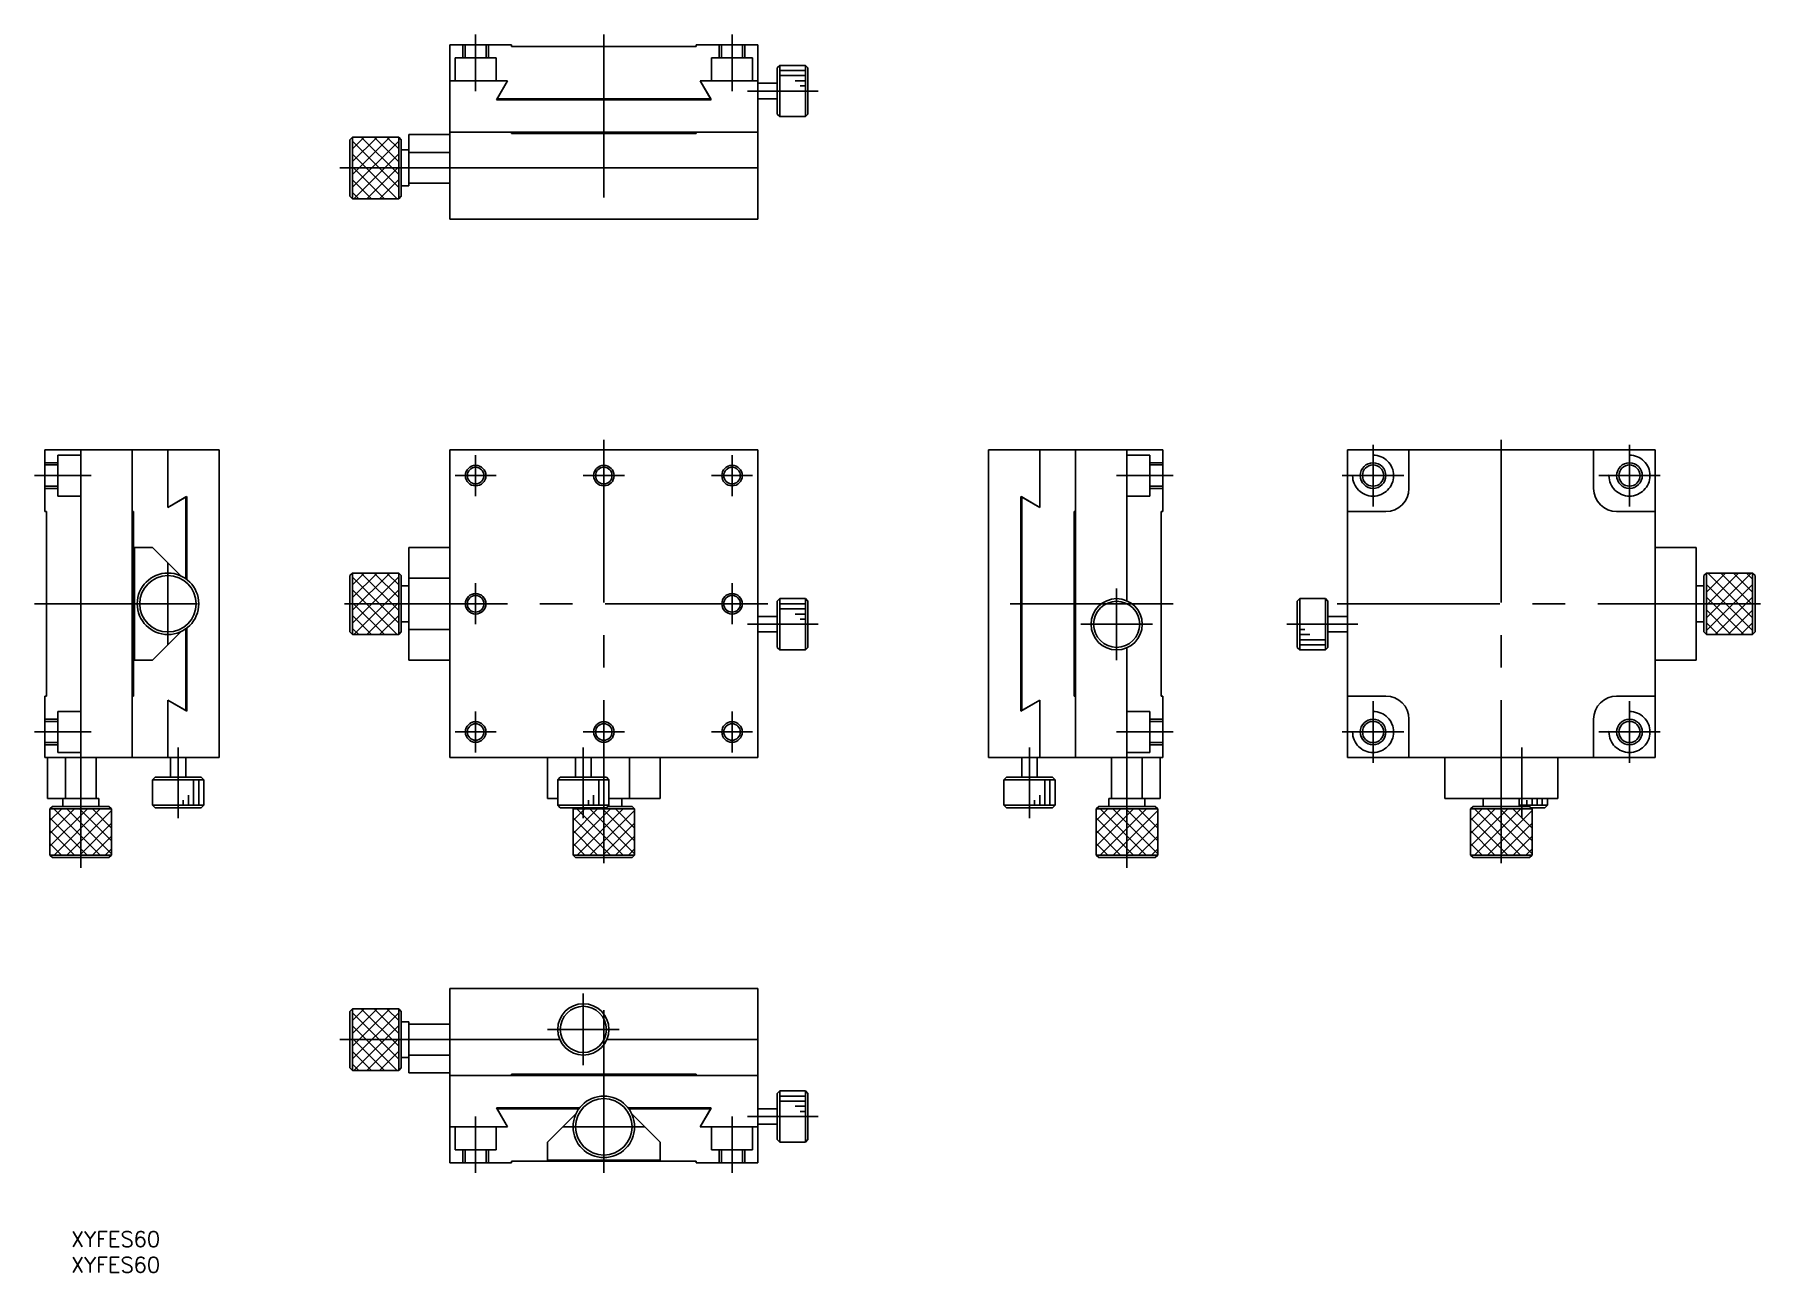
# Model space of a CAD drawing. Extents: x -111 to 227, y -130 to 111.
import ezdxf

# ---------------------------------------------------------------- set-up
doc = ezdxf.new("R2010")
doc.units = 0
doc.linetypes.add('CENTER', pattern=[50.8, 31.75, -6.35, 6.35, -6.35])
doc.linetypes.add('DASHED', pattern=[19.05, 12.7, -6.35])
doc.layers.get('0').update_dxf_attribs({"linetype": 'CONTINUOUS'})
doc.layers.add('CENTER', color=1, linetype='CENTER')
doc.styles.get("Standard").update_dxf_attribs({"font": 'txt.shx', "height": 3, "bigfont": 'bigfont.shx'})

msp = doc.modelspace()

# ---------------------------------------------------------------- linework, layer by layer
at = {"color": 7, "linetype": 'CONTINUOUS'}
for p, q in [((-30, 109), (-30, 75)), ((-30, 109), (-18, 109)), ((-18, 108.7), (-18, 109)), ((-18, 108.7), (18, 108.7)), ((18, 109), (30, 109)), ((18, 108.7), (18, 109)), ((30, 109), (30, 75)), ((34.3, 105), (33.8, 104.5)), ((34.3, 105), (34.3, 95)), ((39.3, 105), (34.3, 105)), ((39.3, 95), (39.3, 105)), ((39.8, 104.5), (39.3, 105)), ((-18.81, 102), (-30, 102)), ((-20.95, 98.3), (-18.81, 102)), ((-20.83, 98.5), (-18.81, 102)), ((30, 102), (18.81, 102)), ((18.81, 102), (20.84, 98.5)), ((18.81, 102), (20.95, 98.3)), ((33.8, 101.5), (30, 101.5)), ((33.8, 95.5), (33.8, 104.5)), ((39.3, 104), (34.3, 104)), ((39.3, 103), (34.3, 103)), ((39.3, 102), (37.3, 102)), ((39.8, 104.5), (39.8, 95.5)), ((20.95, 98.3), (-20.95, 98.3)), ((20.84, 98.5), (-20.83, 98.5)), ((30, 98.5), (33.8, 98.5)), ((39.3, 101), (38.3, 101)), ((33.8, 95.5), (34.3, 95)), ((34.3, 95), (39.3, 95)), ((39.3, 95), (39.8, 95.5)), ((-38, 91.5), (-30, 91.5)), ((-38, 81.5), (-38, 91.5)), ((-30, 92), (30, 92)), ((-18, 91.7), (-18, 92)), ((-18, 91.7), (18, 91.7)), ((18, 91.7), (18, 92)), ((-49, 91), (-49.5, 90.5)), ((-49.5, 79.5), (-49.5, 90.5)), ((-49, 91), (-49, 79)), ((-49, 83.73), (-41.73, 91)), ((-49, 86.23), (-44.23, 91)), ((-40, 91), (-49, 91)), ((-49, 88.73), (-46.73, 91)), ((-49, 81.23), (-40, 90.24)), ((-49, 90.21), (-40, 81.21)), ((-47.29, 91), (-40, 83.71)), ((-44.79, 91), (-40, 86.21)), ((-42.29, 91), (-40, 88.71)), ((-40, 79), (-40, 91)), ((-39.5, 90.5), (-40, 91)), ((-39.5, 90.5), (-39.5, 79.5)), ((-38, 88.5), (-39.5, 88.5)), ((-38, 88), (-30, 88)), ((-49, 87.71), (-40.29, 79)), ((-49, 85.21), (-42.79, 79)), ((-48.73, 79), (-40, 87.74)), ((-46.23, 79), (-40, 85.24)), ((30, 85), (-30, 85)), ((-49, 82.71), (-45.29, 79)), ((-43.73, 79), (-40, 82.74)), ((-39.5, 81.5), (-38, 81.5)), ((-38, 82), (-30, 82)), ((-49.5, 79.5), (-49, 79)), ((-49, 80.21), (-47.79, 79)), ((-49, 79), (-40, 79)), ((-40, 79), (-39.5, 79.5)), ((30, 75), (-30, 75)), ((-109, 30), (-75, 30)), ((-109, 18), (-109, 30)), ((-102, 30), (-102, -30)), ((-92, 30), (-92, -30)), ((-85, 18.81), (-85, 30)), ((-75, 30), (-75, -30)), ((-30, 30), (-30, -30)), ((30, 30), (-30, 30)), ((30, 30), (30, -30)), ((75, 30), (75, -30)), ((109, 30), (75, 30)), ((85, 18.81), (85, 30)), ((92, 30), (92, -30)), ((102, 30), (102, 0.58)), ((109, 18), (109, 30)), ((145, -30), (145, 30)), ((205, 30), (145, 30)), ((157, 30), (157, 22.5)), ((193, 22.5), (193, 30)), ((205, -30), (205, 30)), ((-81.3, 20.95), (-85, 18.81)), ((-81.5, 20.84), (-85, 18.81)), ((-81.5, 4.87), (-81.5, 20.84)), ((-81.3, 4.72), (-81.3, 20.95)), ((81.3, -20.95), (81.3, 20.95)), ((81.3, 20.95), (85, 18.81)), ((81.5, -20.83), (81.5, 20.84)), ((81.5, 20.84), (85, 18.81)), ((-108.7, 18), (-109, 18)), ((-108.7, -18), (-108.7, 18)), ((-91.7, 18), (-92, 18)), ((-91.7, -18), (-91.7, 18)), ((91.7, 18), (91.7, -18)), ((91.7, 18), (92, 18)), ((108.7, 18), (108.7, -18)), ((108.7, 18), (109, 18)), ((152.5, 18), (145, 18)), ((205, 18), (197.5, 18)), ((-91.5, 11), (-91.5, -11)), ((-88, 11), (-91.5, 11)), ((-82.41, 5.41), (-88, 11)), ((-38, -11), (-38, 11)), ((-38, 11), (-30, 11)), ((213, 11), (205, 11)), ((213, 11), (213, -11)), ((-49, 6), (-49.5, 5.5)), ((-49.5, -5.5), (-49.5, 5.5)), ((-49, 6), (-49, -6)), ((-49, -1.27), (-41.73, 6)), ((-49, 1.23), (-44.23, 6)), ((-49, 3.73), (-46.73, 6)), ((-40, 6), (-49, 6)), ((-49, -3.77), (-40, 5.24)), ((-49, 5.21), (-40, -3.79)), ((-47.29, 6), (-40, -1.29)), ((-44.79, 6), (-40, 1.21)), ((-42.29, 6), (-40, 3.71)), ((-40, -6), (-40, 6)), ((-39.5, 5.5), (-40, 6)), ((-39.5, 5.5), (-39.5, -5.5)), ((-38, 3.5), (-39.5, 3.5)), ((-38, 5), (-30, 5)), ((214.5, 3.5), (213, 3.5)), ((215, 6), (214.5, 5.5)), ((214.5, -5.5), (214.5, 5.5)), ((218.73, 6), (215, 2.26)), ((221.23, 6), (215, -0.24)), ((223.73, 6), (215, -2.74)), ((224, 6), (215, 6)), ((215, 6), (215, -6)), ((224, -5.21), (215, 3.79)), ((224, 3.77), (215, -5.24)), ((224, -2.71), (215.29, 6)), ((224, -0.21), (217.79, 6)), ((224, 2.29), (220.29, 6)), ((224, 4.79), (222.79, 6)), ((224, -6), (224, 6)), ((224.5, 5.5), (224, 6)), ((224.5, 5.5), (224.5, -5.5)), ((-49, 2.71), (-40.29, -6)), ((-49, 0.21), (-42.79, -6)), ((-48.73, -6), (-40, 2.74)), ((-46.23, -6), (-40, 0.24)), ((34.3, 1), (33.8, 0.5)), ((33.8, -8.5), (33.8, 0.5)), ((34.3, 1), (34.3, -9)), ((39.3, 1), (34.3, 1)), ((39.3, 0), (34.3, 0)), ((39.3, -9), (39.3, 1)), ((39.8, 0.5), (39.3, 1)), ((39.8, 0.5), (39.8, -8.5)), ((135.7, 1), (135.2, 0.5)), ((135.2, -8.5), (135.2, 0.5)), ((135.7, 1), (135.7, -9)), ((140.7, 1), (135.7, 1)), ((140.7, -9), (140.7, 1)), ((141.2, 0.5), (140.7, 1)), ((141.2, 0.5), (141.2, -8.5)), ((222.29, -6), (215, 1.29)), ((224, 1.27), (216.73, -6)), ((-49, -2.29), (-45.29, -6)), ((-43.73, -6), (-40, -2.26)), ((33.8, -2.5), (30, -2.5)), ((39.3, -1), (34.3, -1)), ((39.3, -2), (37.3, -2)), ((39.3, -3), (38.3, -3)), ((145, -2.5), (141.2, -2.5)), ((219.79, -6), (215, -1.21)), ((224, -1.23), (219.23, -6)), ((-88, -11), (-82.41, -5.41)), ((-81.5, -20.83), (-81.5, -4.87)), ((-81.3, -20.95), (-81.3, -4.72)), ((-49.5, -5.5), (-49, -6)), ((-49, -4.79), (-47.79, -6)), ((-49, -6), (-40, -6)), ((-40, -6), (-39.5, -5.5)), ((-39.5, -3.5), (-38, -3.5)), ((-38, -5), (-30, -5)), ((30, -5.5), (33.8, -5.5)), ((135.7, -5), (136.7, -5)), ((135.7, -6), (137.7, -6)), ((141.2, -5.5), (145, -5.5)), ((213, -3.5), (214.5, -3.5)), ((214.5, -5.5), (215, -6)), ((217.29, -6), (215, -3.71)), ((215, -6), (224, -6)), ((224, -3.73), (221.73, -6)), ((224, -6), (224.5, -5.5)), ((33.8, -8.5), (34.3, -9)), ((34.3, -9), (39.3, -9)), ((39.3, -9), (39.8, -8.5)), ((102, -8.58), (102, -30)), ((135.2, -8.5), (135.7, -9)), ((135.7, -7), (140.7, -7)), ((135.7, -8), (140.7, -8)), ((135.7, -9), (140.7, -9)), ((140.7, -9), (141.2, -8.5)), ((-91.5, -11), (-88, -11)), ((-38, -11), (-30, -11)), ((213, -11), (205, -11)), ((-109, -30), (-109, -18)), ((-108.7, -18), (-109, -18)), ((-91.7, -18), (-92, -18)), ((-85, -30), (-85, -18.81)), ((-85, -18.81), (-81.3, -20.95)), ((-85, -18.81), (-81.5, -20.83)), ((85, -18.81), (81.3, -20.95)), ((85, -18.81), (81.5, -20.83)), ((85, -30), (85, -18.81)), ((91.7, -18), (92, -18)), ((108.7, -18), (109, -18)), ((109, -30), (109, -18)), ((145, -18), (152.5, -18)), ((197.5, -18), (205, -18)), ((157, -22.5), (157, -30)), ((193, -30), (193, -22.5)), ((-75, -30), (-109, -30)), ((-108.5, -38), (-108.5, -30)), ((-105, -38), (-105, -30)), ((-99, -38), (-99, -30)), ((-84.5, -30), (-84.5, -33.8)), ((-81.5, -33.8), (-81.5, -30)), ((30, -30), (-30, -30)), ((-11, -38), (-11, -30)), ((-5.5, -30), (-5.5, -33.8)), ((-2.5, -33.8), (-2.5, -30)), ((5, -38), (5, -30)), ((11, -38), (11, -30)), ((109, -30), (75, -30)), ((81.5, -30), (81.5, -33.8)), ((84.5, -33.8), (84.5, -30)), ((99, -38), (99, -30)), ((105, -38), (105, -30)), ((108.5, -38), (108.5, -30)), ((205, -30), (145, -30)), ((164, -38), (164, -30)), ((186, -38), (186, -30)), ((-87.5, -33.8), (-88, -34.3)), ((-78, -34.3), (-88, -34.3)), ((-88, -34.3), (-88, -39.3)), ((-87.5, -33.8), (-78.5, -33.8)), ((-80, -39.3), (-80, -34.3)), ((-79, -39.3), (-79, -34.3)), ((-78, -34.3), (-78.5, -33.8)), ((-78, -39.3), (-78, -34.3)), ((-8.5, -33.8), (-9, -34.3)), ((-9, -34.3), (-9, -39.3)), ((1, -34.3), (-9, -34.3)), ((-8.5, -33.8), (0.5, -33.8)), ((-1, -39.3), (-1, -34.3)), ((0, -39.3), (0, -34.3)), ((1, -34.3), (0.5, -33.8)), ((1, -39.3), (1, -34.3)), ((78.5, -33.8), (78, -34.3)), ((78, -34.3), (78, -39.3)), ((88, -34.3), (78, -34.3)), ((78.5, -33.8), (87.5, -33.8)), ((86, -39.3), (86, -34.3)), ((87, -39.3), (87, -34.3)), ((88, -34.3), (87.5, -33.8)), ((88, -39.3), (88, -34.3)), ((-98.5, -38), (-108.5, -38)), ((-107.5, -39.5), (-108, -40)), ((-108, -40), (-108, -49)), ((-108, -47.29), (-100.71, -40)), ((-96, -40), (-108, -40)), ((-108, -44.79), (-103.21, -40)), ((-108, -42.29), (-105.71, -40)), ((-107.5, -39.5), (-96.5, -39.5)), ((-98.23, -49), (-107.24, -40)), ((-107.21, -49), (-98.21, -40)), ((-105.5, -38), (-105.5, -39.5)), ((-96, -48.73), (-104.74, -40)), ((-104.71, -49), (-96, -40.29)), ((-96, -46.23), (-102.24, -40)), ((-96, -43.73), (-99.74, -40)), ((-98.5, -39.5), (-98.5, -38)), ((-96, -40), (-96.5, -39.5)), ((-96, -49), (-96, -40)), ((-88, -39.3), (-78, -39.3)), ((-88, -39.3), (-87.5, -39.8)), ((-78.5, -39.8), (-87.5, -39.8)), ((-82, -39.3), (-82, -38.3)), ((-81, -39.3), (-81, -37.3)), ((-78.5, -39.8), (-78, -39.3)), ((-9, -38), (-11, -38)), ((-9, -39.3), (1, -39.3)), ((-9, -39.3), (-8.5, -39.8)), ((0.5, -39.8), (-8.5, -39.8)), ((-5.8, -39.8), (-6, -40)), ((-6, -40), (-6, -49)), ((6, -40), (-6, -40)), ((-6, -44.79), (-1.21, -40)), ((-6, -47.29), (1.29, -40)), ((-6, -42.29), (-3.71, -40)), ((3.77, -49), (-5.24, -40)), ((-5.21, -49), (3.79, -40)), ((-3, -39.3), (-3, -38.3)), ((6, -48.73), (-2.74, -40)), ((-2.71, -49), (6, -40.29)), ((-2, -39.3), (-2, -37.3)), ((6, -46.23), (-0.24, -40)), ((0.5, -39.8), (1, -39.3)), ((0.8, -39.5), (5.5, -39.5)), ((11, -38), (1, -38)), ((6, -43.73), (2.26, -40)), ((3.5, -39.5), (3.5, -38)), ((6, -40), (5.5, -39.5)), ((6, -49), (6, -40)), ((78, -39.3), (88, -39.3)), ((78, -39.3), (78.5, -39.8)), ((87.5, -39.8), (78.5, -39.8)), ((84, -39.3), (84, -38.3)), ((85, -39.3), (85, -37.3)), ((87.5, -39.8), (88, -39.3)), ((96.5, -39.5), (96, -40)), ((96, -47.29), (103.29, -40)), ((108, -40), (96, -40)), ((96, -40), (96, -49)), ((96, -44.79), (100.79, -40)), ((96, -42.29), (98.29, -40)), ((96.5, -39.5), (107.5, -39.5)), ((105.77, -49), (96.76, -40)), ((96.79, -49), (105.79, -40)), ((108.5, -38), (98.5, -38)), ((98.5, -38), (98.5, -39.5)), ((108, -48.73), (99.26, -40)), ((99.29, -49), (108, -40.29)), ((108, -46.23), (101.76, -40)), ((108, -43.73), (104.26, -40)), ((105.5, -39.5), (105.5, -38)), ((108, -40), (107.5, -39.5)), ((108, -49), (108, -40)), ((186, -38), (164, -38)), ((169.5, -39.5), (169, -40)), ((169, -40), (169, -49)), ((169, -44.79), (173.79, -40)), ((169, -47.29), (176.29, -40)), ((181, -40), (169, -40)), ((169, -42.29), (171.29, -40)), ((169.5, -39.5), (180.5, -39.5)), ((178.77, -49), (169.76, -40)), ((169.79, -49), (178.79, -40)), ((171.5, -38), (171.5, -39.5)), ((181, -48.73), (172.26, -40)), ((172.29, -49), (181, -40.29)), ((181, -46.23), (174.76, -40)), ((181, -43.73), (177.26, -40)), ((178.5, -39.5), (178.5, -38)), ((178.5, -39.3), (184, -39.3)), ((180, -39.3), (180, -38.3)), ((181, -40), (180.5, -39.5)), ((183.5, -39.8), (180.8, -39.8)), ((181, -39.3), (181, -38)), ((181, -49), (181, -40)), ((182, -39.3), (182, -38)), ((183, -39.3), (183, -38)), ((183.5, -39.8), (184, -39.3)), ((184, -39.3), (184, -38)), ((-100.73, -49), (-108, -41.73)), ((-102.21, -49), (-96, -42.79)), ((1.27, -49), (-6, -41.73)), ((-0.21, -49), (6, -42.79)), ((103.27, -49), (96, -41.73)), ((101.79, -49), (108, -42.79)), ((176.27, -49), (169, -41.73)), ((174.79, -49), (181, -42.79)), ((-103.23, -49), (-108, -44.23)), ((-105.73, -49), (-108, -46.73)), ((-99.71, -49), (-96, -45.29)), ((-1.23, -49), (-6, -44.23)), ((-3.73, -49), (-6, -46.73)), ((2.29, -49), (6, -45.29)), ((100.77, -49), (96, -44.23)), ((98.27, -49), (96, -46.73)), ((104.29, -49), (108, -45.29)), ((173.77, -49), (169, -44.23)), ((171.27, -49), (169, -46.73)), ((177.29, -49), (181, -45.29)), ((-108, -49), (-96, -49)), ((-108, -49), (-107.5, -49.5)), ((-96.5, -49.5), (-107.5, -49.5)), ((-97.21, -49), (-96, -47.79)), ((-96.5, -49.5), (-96, -49)), ((-6, -49), (6, -49)), ((-6, -49), (-5.5, -49.5)), ((5.5, -49.5), (-5.5, -49.5)), ((4.79, -49), (6, -47.79)), ((5.5, -49.5), (6, -49)), ((96, -49), (108, -49)), ((96, -49), (96.5, -49.5)), ((107.5, -49.5), (96.5, -49.5)), ((106.79, -49), (108, -47.79)), ((107.5, -49.5), (108, -49)), ((169, -49), (181, -49)), ((169, -49), (169.5, -49.5)), ((180.5, -49.5), (169.5, -49.5)), ((179.79, -49), (181, -47.79)), ((180.5, -49.5), (181, -49)), ((30, -75), (-30, -75)), ((-30, -75), (-30, -109)), ((30, -75), (30, -109)), ((-49, -79), (-49.5, -79.5)), ((-49.5, -90.5), (-49.5, -79.5)), ((-49, -79), (-49, -91)), ((-49, -86.27), (-41.73, -79)), ((-49, -83.77), (-44.23, -79)), ((-49, -81.27), (-46.73, -79)), ((-40, -79), (-49, -79)), ((-49, -88.77), (-40, -79.76)), ((-49, -79.79), (-40, -88.79)), ((-47.29, -79), (-40, -86.29)), ((-44.79, -79), (-40, -83.79)), ((-42.29, -79), (-40, -81.29)), ((-40, -91), (-40, -79)), ((-39.5, -79.5), (-40, -79)), ((-39.5, -79.5), (-39.5, -90.5)), ((-49, -82.29), (-40.29, -91)), ((-48.73, -91), (-40, -82.26)), ((-38, -81.5), (-39.5, -81.5)), ((-38, -91.5), (-38, -81.5)), ((-38, -82), (-30, -82)), ((-49, -84.79), (-42.79, -91)), ((-49, -87.29), (-45.29, -91)), ((-46.23, -91), (-40, -84.76)), ((-43.73, -91), (-40, -87.26)), ((-8.58, -85), (-30, -85)), ((30, -85), (0.58, -85)), ((-49.5, -90.5), (-49, -91)), ((-49, -89.79), (-47.79, -91)), ((-49, -91), (-40, -91)), ((-40, -91), (-39.5, -90.5)), ((-39.5, -88.5), (-38, -88.5)), ((-38, -88), (-30, -88)), ((-38, -91.5), (-30, -91.5)), ((-30, -92), (30, -92)), ((18, -91.7), (-18, -91.7)), ((-18, -91.7), (-18, -92)), ((18, -91.7), (18, -92)), ((34.3, -95), (33.8, -95.5)), ((33.8, -104.5), (33.8, -95.5)), ((34.3, -95), (34.3, -105)), ((39.3, -95), (34.3, -95)), ((39.3, -96), (34.3, -96)), ((39.3, -97), (34.3, -97)), ((39.3, -105), (39.3, -95)), ((39.8, -95.5), (39.3, -95)), ((39.8, -95.5), (39.8, -104.5)), ((-4.72, -98.3), (-20.95, -98.3)), ((-20.95, -98.3), (-18.81, -102)), ((-4.87, -98.5), (-20.83, -98.5)), ((-20.83, -98.5), (-18.81, -102)), ((-5.41, -99.41), (-11, -105)), ((20.95, -98.3), (4.72, -98.3)), ((20.84, -98.5), (4.87, -98.5)), ((11, -105), (5.41, -99.41)), ((18.81, -102), (20.95, -98.3)), ((18.81, -102), (20.84, -98.5)), ((33.8, -98.5), (30, -98.5)), ((39.3, -98), (37.3, -98)), ((39.3, -99), (38.3, -99)), ((-18.81, -102), (-30, -102)), ((30, -102), (18.81, -102)), ((30, -101.5), (33.8, -101.5)), ((33.8, -104.5), (34.3, -105)), ((39.3, -105), (39.8, -104.5)), ((-11, -105), (-11, -108.5)), ((11, -108.5), (11, -105)), ((34.3, -105), (39.3, -105)), ((-30, -109), (-18, -109)), ((18, -108.7), (-18, -108.7)), ((-18, -108.7), (-18, -109)), ((-11, -108.5), (11, -108.5)), ((18, -108.7), (18, -109)), ((18, -109), (30, -109))]:
    msp.add_line(p, q, dxfattribs=at)
at = {"color": 3, "linetype": 'DASHED'}
for p, q in [((-27.5, 106.5), (-27.5, 109)), ((-27.07, 106.5), (-27.07, 109)), ((-22.93, 106.5), (-22.93, 109)), ((-22.5, 106.5), (-22.5, 109)), ((22.5, 106.5), (22.5, 109)), ((22.93, 106.5), (22.93, 109)), ((27.07, 106.5), (27.07, 109)), ((27.5, 106.5), (27.5, 109)), ((-29, 106.5), (-29, 102)), ((-29, 106.5), (-21, 106.5)), ((-21, 106.5), (-21, 102)), ((21, 106.5), (21, 102)), ((29, 106.5), (21, 106.5)), ((29, 106.5), (29, 102)), ((-106.5, 27.5), (-109, 27.5)), ((-106.5, 27.07), (-109, 27.07)), ((-106.5, 29), (-106.5, 21)), ((-106.5, 29), (-102, 29)), ((106.5, 29), (102, 29)), ((106.5, 21), (106.5, 29)), ((106.5, 27.5), (109, 27.5)), ((106.5, 27.07), (109, 27.07)), ((-106.5, 22.93), (-109, 22.93)), ((-106.5, 22.5), (-109, 22.5)), ((-106.5, 21), (-102, 21)), ((106.5, 21), (102, 21)), ((106.5, 22.93), (109, 22.93)), ((106.5, 22.5), (109, 22.5)), ((-106.5, -22.5), (-109, -22.5)), ((-106.5, -22.93), (-109, -22.93)), ((-106.5, -29), (-106.5, -21)), ((-106.5, -21), (-102, -21)), ((106.5, -21), (102, -21)), ((106.5, -29), (106.5, -21)), ((106.5, -22.5), (109, -22.5)), ((106.5, -22.93), (109, -22.93)), ((-106.5, -27.07), (-109, -27.07)), ((-106.5, -27.5), (-109, -27.5)), ((-106.5, -29), (-102, -29)), ((106.5, -29), (102, -29)), ((106.5, -27.07), (109, -27.07)), ((106.5, -27.5), (109, -27.5)), ((-29, -106.5), (-29, -102)), ((-21, -106.5), (-21, -102)), ((21, -106.5), (21, -102)), ((29, -106.5), (29, -102)), ((-29, -106.5), (-21, -106.5)), ((-27.5, -106.5), (-27.5, -109)), ((-27.07, -106.5), (-27.07, -109)), ((-22.93, -106.5), (-22.93, -109)), ((-22.5, -106.5), (-22.5, -109)), ((29, -106.5), (21, -106.5)), ((22.5, -106.5), (22.5, -109)), ((22.93, -106.5), (22.93, -109)), ((27.07, -106.5), (27.07, -109)), ((27.5, -106.5), (27.5, -109))]:
    msp.add_line(p, q, dxfattribs=at)
at = {"color": 3, "linetype": 'CONTINUOUS'}
for centre, radius in [((-25, 25), 2), ((0, 25), 2), ((25, 25), 2), ((150, 25), 2.5), ((200, 25), 2.5), ((-25, 0), 2), ((25, 0), 2), ((-25, -25), 2), ((0, -25), 2), ((25, -25), 2), ((150, -25), 2.5), ((200, -25), 2.5)]:
    msp.add_circle(centre, radius, dxfattribs=at)
at = {"color": 3, "linetype": 'DASHED'}
for centre in [(150, 25), (200, 25), (150, -25), (200, -25)]:
    msp.add_circle(centre, 4, dxfattribs=at)
at = {"color": 7, "linetype": 'CONTINUOUS'}
for centre, radius in [((150, 25), 2.07), ((200, 25), 2.07), ((-25, 25), 1.62), ((0, 25), 1.62), ((25, 25), 1.62), ((-85, 0), 6), ((-85, 0), 5.5), ((-25, 0), 1.62), ((25, 0), 1.62), ((100, -4), 5), ((100, -4), 4.5), ((-25, -25), 1.62), ((0, -25), 1.62), ((25, -25), 1.62), ((150, -25), 2.07), ((200, -25), 2.07), ((-4, -83), 5), ((-4, -83), 4.5), ((0, -102), 6), ((0, -102), 5.5)]:
    msp.add_circle(centre, radius, dxfattribs=at)
for centre, radius, start, end in [((0, 102), 6, 215.6853, 218.0731), ((0, 102), 5.5, 219.5212, 222.2779), ((0, 102), 5.5, 317.7221, 320.4788), ((0, 102), 6, 321.9269, 324.3147), ((152.5, 22.5), 4.5, 270, 0), ((197.5, 22.5), 4.5, 180, 270), ((85, 0), 6, 125.6853, 128.0731), ((85, 0), 5.5, 129.5212, 132.2779), ((85, 0), 5.5, 227.7221, 230.4788), ((85, 0), 6, 231.9269, 234.3147), ((152.5, -22.5), 4.5, 0, 90), ((197.5, -22.5), 4.5, 90, 180)]:
    msp.add_arc(centre, radius, start, end, dxfattribs=at)
at = {"layer": 'CENTER', "color": 1, "linetype": 'CENTER'}
for p, q in [((-25, 100), (-25, 111)), ((0, 111), (0, 73)), ((25, 100), (25, 111)), ((28, 100), (41.8, 100)), ((-28, 85), (-51.5, 85)), ((0, 32), (0, -51.5)), ((150, 19), (150, 31)), ((175, 32), (175, -51.5)), ((200, 19), (200, 31)), ((-25, 29), (-25, 21)), ((25, 29), (25, 21)), ((-100, 25), (-111, 25)), ((-29, 25), (-21, 25)), ((-4, 25), (4, 25)), ((21, 25), (29, 25)), ((100, 25), (111, 25)), ((144, 25), (156, 25)), ((194, 25), (206, 25)), ((-85, -8), (-85, 8)), ((-25, 4), (-25, -4)), ((25, 4), (25, -4)), ((-111, 0), (-73, 0)), ((32, 0), (-51.5, 0)), ((111, 0), (73, 0)), ((100, -11), (100, 3)), ((143, 0), (226.5, 0)), ((28, -4), (41.8, -4)), ((93, -4), (107, -4)), ((147, -4), (133.2, -4)), ((150, -31), (150, -19)), ((200, -31), (200, -19)), ((-25, -21), (-25, -29)), ((25, -21), (25, -29)), ((-100, -25), (-111, -25)), ((-29, -25), (-21, -25)), ((-4, -25), (4, -25)), ((21, -25), (29, -25)), ((100, -25), (111, -25)), ((144, -25), (156, -25)), ((194, -25), (206, -25)), ((-102, -28), (-102, -51.5)), ((-83, -28), (-83, -41.8)), ((-4, -28), (-4, -41.8)), ((83, -28), (83, -41.8)), ((102, -28), (102, -51.5)), ((179, -28), (179, -41.8)), ((0, -111), (0, -73)), ((-4, -90), (-4, -76)), ((-11, -83), (3, -83)), ((-28, -85), (-51.5, -85)), ((-25, -100), (-25, -111)), ((25, -100), (25, -111)), ((28, -100), (41.8, -100)), ((-8, -102), (8, -102))]:
    msp.add_line(p, q, dxfattribs=at)

# ---------------------------------------------------------------- texts
at = {"color": 7, "linetype": 'CONTINUOUS'}
for p in [(-103.9, -125.39), (-103.9, -130.39)]:
    msp.add_text('XYFES60', height=3, dxfattribs=at).set_placement(p)

doc.saveas('drawing.dxf')
